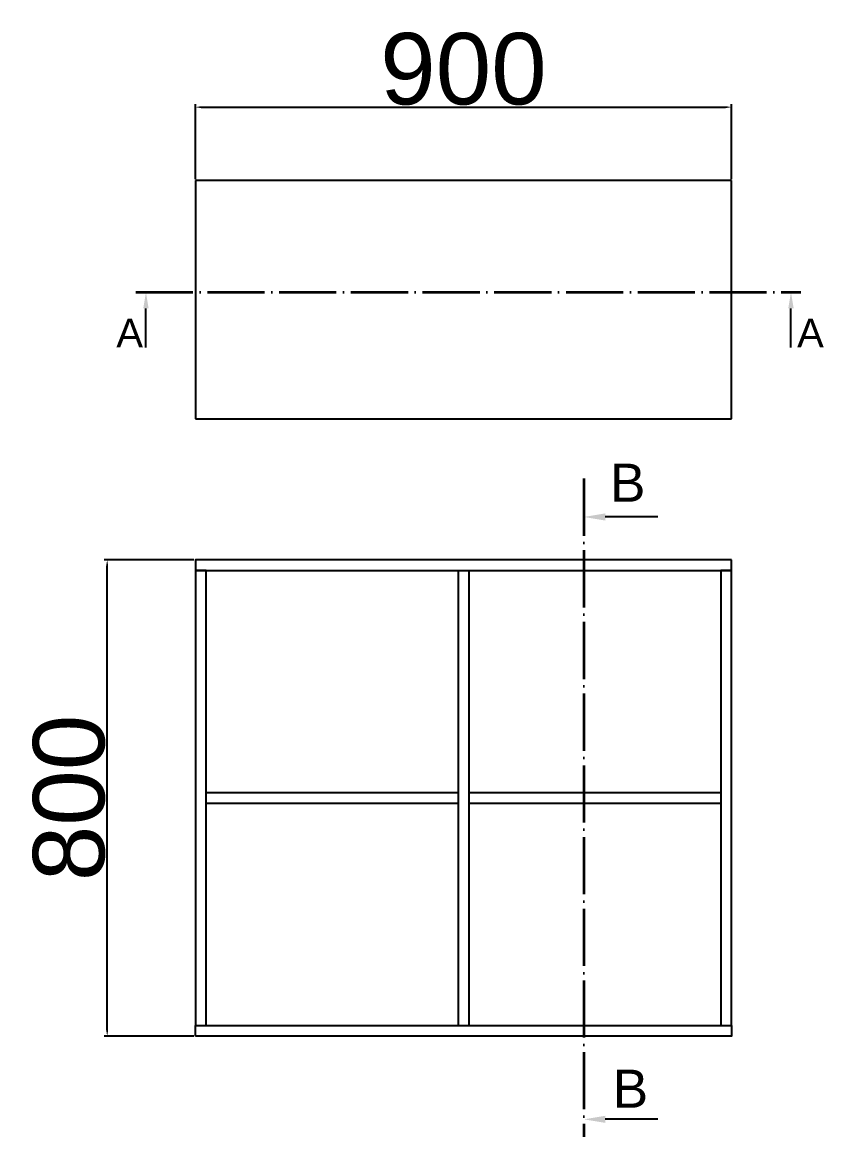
# Model space of a CAD drawing. Header units: millimetres. Extents: x -8279 to 76201, y -81 to 21625.
# Drawn here: x 34042.6 to 34378.9, y 4591.3 to 5059.1 of the extents above; entities that cross this region are included whole.
import ezdxf

# ---------------------------------------------------------------- set-up
doc = ezdxf.new("R2010")
doc.units = ezdxf.units.MM
doc.linetypes.add('ACAD_ISO04W100', pattern=[30, 24, -3, 0, -3])
doc.layers.add('中心線', color=2, linetype='ACAD_ISO04W100', lineweight=35)
doc.layers.add('尺寸線', color=3, linetype='Continuous', lineweight=25)
doc.styles.get("Standard").update_dxf_attribs({"font": 'Arial.ttf'})
doc.dimstyles.new('ISO-25', dxfattribs={"dimtxt": 30, "dimasz": 2.5, "dimexe": 1.25, "dimexo": 0.625, "dimtad": 1, "dimtxsty": 'Standard', "dimcen": 2.5, "dimadec": 0, "dimazin": 0, "dimtfac": 1, "dimtmove": 0, "dimatfit": 3, "dimfxl": 1, "dimarcsym": 0})

# ---------------------------------------------------------------- blocks, each defined once
blk = doc.blocks.new('*D102')
at = {"color": 0, "lineweight": -2, "transparency": 16777216}
for p, q in [((34114.62, 4833.52), (34076.99, 4833.52)), ((34078.24, 4636.02), (34078.24, 4831.02)), ((34114.62, 4633.52), (34076.99, 4633.52))]:
    blk.add_line(p, q, dxfattribs=at)
at = {"color": 0, "transparency": 16777216}
for points in [[(34077.82, 4831.02), (34078.66, 4831.02), (34078.24, 4833.52)], [(34077.82, 4636.02), (34078.66, 4636.02), (34078.24, 4633.52)]]:
    blk.add_solid(points, dxfattribs=at)
at = {"layer": 'Defpoints', "color": 0, "transparency": 16777216}
for p in [(34078.24, 4833.52), (34115.25, 4833.52), (34115.25, 4633.52)]:
    blk.add_point(p, dxfattribs=at)
at = {"color": 0, "transparency": 16777216, "insert": (34062.3, 4733.52), "char_height": 30, "attachment_point": 5, "rotation": 90}
blk.add_mtext('800', dxfattribs=at)
blk = doc.blocks.new('*D66')
at = {"color": 0, "lineweight": -2, "transparency": 16777216}
for p, q in [((34115.25, 4993.33), (34115.25, 5024.77)), ((34117.75, 5023.52), (34337.75, 5023.52)), ((34340.25, 4993.33), (34340.25, 5024.77))]:
    blk.add_line(p, q, dxfattribs=at)
at = {"color": 0, "transparency": 16777216}
for points in [[(34117.75, 5023.94), (34117.75, 5023.1), (34115.25, 5023.52)], [(34337.75, 5023.94), (34337.75, 5023.1), (34340.25, 5023.52)]]:
    blk.add_solid(points, dxfattribs=at)
at = {"layer": 'Defpoints', "color": 0, "transparency": 16777216}
for p in [(34340.25, 5023.52), (34115.25, 4992.71), (34340.25, 4992.71)]:
    blk.add_point(p, dxfattribs=at)
at = {"color": 0, "transparency": 16777216, "insert": (34227.75, 5039.46), "char_height": 30, "attachment_point": 5}
blk.add_mtext('900', dxfattribs=at)

msp = doc.modelspace()

# ---------------------------------------------------------------- linework, layer by layer
for p, q in [((34340.249, 4992.709), (34115.249, 4992.709)), ((34115.249, 4992.709), (34115.249, 4892.709)), ((34340.249, 4892.709), (34340.249, 4992.709)), ((34115.249, 4892.709), (34340.249, 4892.709)), ((34225.499, 4829.022), (34225.499, 4638.022)), ((34229.999, 4829.022), (34229.999, 4638.022)), ((34119.749, 4735.772), (34225.499, 4735.772)), ((34229.999, 4735.772), (34335.749, 4735.772)), ((34119.749, 4731.272), (34225.499, 4731.272)), ((34229.999, 4731.272), (34335.749, 4731.272))]:
    msp.add_line(p, q)
for points in [[(34340.249, 4833.522), (34115.249, 4833.522), (34115.249, 4829.022), (34340.249, 4829.022)], [(34115.249, 4829.022), (34115.249, 4638.022), (34119.749, 4638.022), (34119.749, 4829.022)], [(34340.249, 4638.022), (34340.249, 4829.022), (34335.749, 4829.022), (34335.749, 4638.022)], [(34115.249, 4633.522), (34115.249, 4638.022), (34340.249, 4638.022), (34340.249, 4633.522)]]:
    msp.add_lwpolyline(points, close=True)
at = {"layer": '中心線'}
for p, q in [((34090.198, 4945.807), (34369.315, 4945.807)), ((34278.298, 4867.601), (34278.298, 4591.292))]:
    msp.add_line(p, q, dxfattribs=at)
at = {"layer": '尺寸線'}
for p, q in [((34094.508, 4922.557), (34094.508, 4939.057)), ((34365.214, 4922.557), (34365.214, 4939.057)), ((34309.298, 4851.473), (34287.298, 4851.473)), ((34309.298, 4598.589), (34287.298, 4598.589))]:
    msp.add_line(p, q, dxfattribs=at)
for points in [[(34095.633, 4939.057), (34093.383, 4939.057), (34094.508, 4945.807)], [(34364.089, 4939.057), (34366.339, 4939.057), (34365.214, 4945.807)], [(34287.298, 4849.973), (34287.298, 4852.973), (34278.298, 4851.473)], [(34287.298, 4597.089), (34287.298, 4600.089), (34278.298, 4598.589)]]:
    msp.add_solid(points, dxfattribs=at)

# ---------------------------------------------------------------- texts
for s, width, gutter_width, insert, char_height, attachment_point in [('A', 13.76611, 1.5, (34082.083, 4922.723), 12, 7), ('A', 13.76611, 1.5, (34378.979, 4922.723), 12, 9), ('B', 18.35482, 2, (34289.234, 4873.839), 16, 1), ('B', 18.35482, 2, (34305.287, 4619.455), 16, 3)]:
    msp.add_mtext_dynamic_manual_height_columns(s, width=width, gutter_width=gutter_width, heights=[0], dxfattribs=dict(at, insert=insert, char_height=char_height, attachment_point=attachment_point))

# ---------------------------------------------------------------- dimensions: what is measured, and where the dimension line sits
at = {"color": 3}
dim = msp.add_linear_dim(base=(34340.249, 5023.52), p1=(34115.249, 4992.709), p2=(34340.249, 4992.709), text='900', dimstyle='ISO-25', dxfattribs=at)
dim.commit()
dim.dimension.update_dxf_attribs({"geometry": '*D66', "text_midpoint": (34227.749, 5023.52), "dimtype": 160})
dim = msp.add_linear_dim(base=(34078.241, 4833.522), p1=(34115.249, 4633.522), p2=(34115.249, 4833.522), angle=90, text='800', dimstyle='ISO-25', dxfattribs=at)
dim.commit()
dim.dimension.update_dxf_attribs({"geometry": '*D102', "text_midpoint": (34062.299, 4733.522)})

doc.saveas('drawing.dxf')
